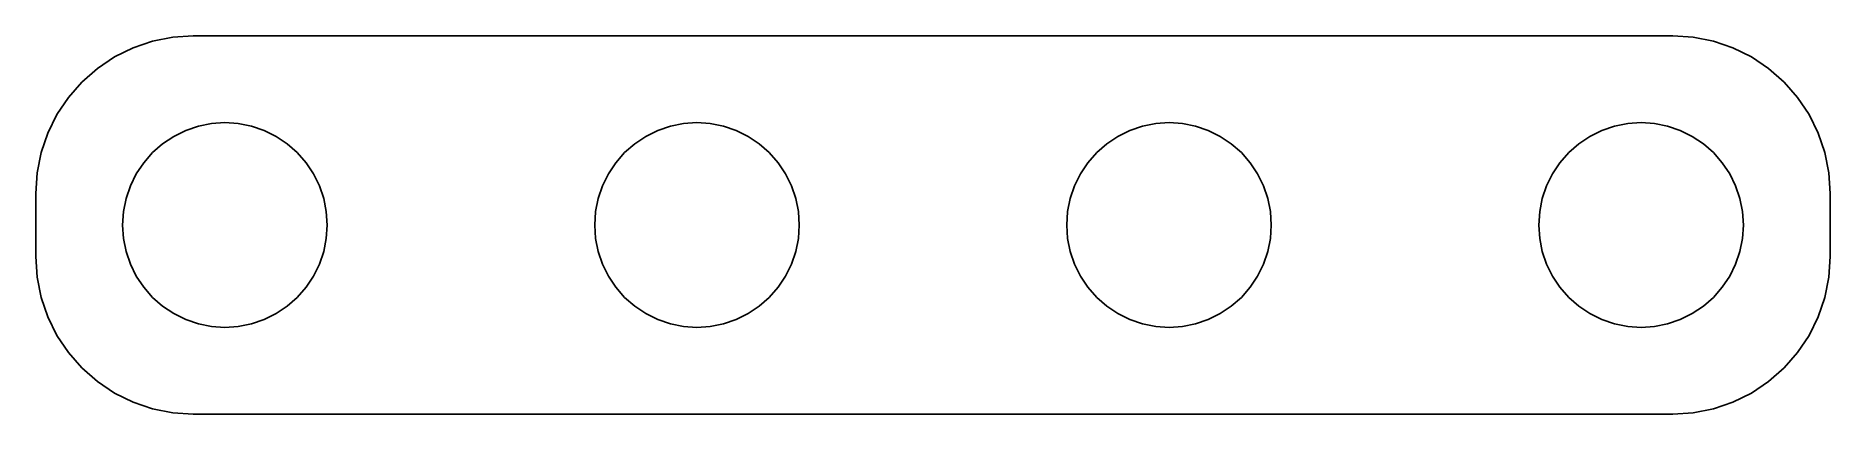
# Model space of a CAD drawing. Header units: metres. Extents: x -28.5 to 28.5, y -6 to 6.
import ezdxf

# ---------------------------------------------------------------- set-up
doc = ezdxf.new("R2010")
doc.units = ezdxf.units.M

msp = doc.modelspace()

# ---------------------------------------------------------------- linework, layer by layer
for p, q in [((-24.7991, 5.83463), (-25.4184, 5.62439)), ((-24.1576, 5.96222), (-24.7991, 5.83463)), ((-23.505, 6.00499), (-24.1576, 5.96222)), ((23.505, 6.00499), (-23.505, 6.00499)), ((24.1576, 5.96222), (23.505, 6.00499)), ((24.7991, 5.83463), (24.1576, 5.96222)), ((25.4184, 5.62439), (24.7991, 5.83463)), ((-26.005, 5.33511), (-26.5488, 4.97176)), ((-25.4184, 5.62439), (-26.005, 5.33511)), ((26.005, 5.33511), (25.4184, 5.62439)), ((26.5488, 4.97176), (26.005, 5.33511)), ((-26.5488, 4.97176), (-27.0405, 4.54053)), ((27.0405, 4.54053), (26.5488, 4.97176)), ((-27.4718, 4.0488), (-27.8351, 3.50499)), ((-27.0405, 4.54053), (-27.4718, 4.0488)), ((27.4718, 4.0488), (27.0405, 4.54053)), ((27.8351, 3.50499), (27.4718, 4.0488)), ((-27.8351, 3.50499), (-28.1244, 2.91841)), ((28.1244, 2.91841), (27.8351, 3.50499)), ((-28.1244, 2.91841), (-28.3346, 2.29909)), ((-24.125, 2.81458), (-23.7437, 3.00259)), ((-23.7437, 3.00259), (-23.3412, 3.13925)), ((-23.3412, 3.13925), (-22.9242, 3.22218)), ((-22.9242, 3.22218), (-22.5, 3.25)), ((-22.5, 3.25), (-22.0758, 3.22218)), ((-22.0758, 3.22218), (-21.6588, 3.13925)), ((-21.6588, 3.13925), (-21.2563, 3.00259)), ((-21.2563, 3.00259), (-20.875, 2.81458)), ((-9.125, 2.81458), (-8.74371, 3.00259)), ((-8.74371, 3.00259), (-8.34116, 3.13925)), ((-8.34116, 3.13925), (-7.92421, 3.22218)), ((-7.92421, 3.22218), (-7.5, 3.25)), ((-7.5, 3.25), (-7.07578, 3.22218)), ((-7.07578, 3.22218), (-6.65883, 3.13925)), ((-6.65883, 3.13925), (-6.25627, 3.00259)), ((-6.25627, 3.00259), (-5.875, 2.81458)), ((5.875, 2.81458), (6.25627, 3.00259)), ((6.25627, 3.00259), (6.65883, 3.13925)), ((6.65883, 3.13925), (7.07578, 3.22218)), ((7.07578, 3.22218), (7.5, 3.25)), ((7.5, 3.25), (7.92421, 3.22218)), ((7.92421, 3.22218), (8.34116, 3.13925)), ((8.34116, 3.13925), (8.74371, 3.00259)), ((8.74371, 3.00259), (9.125, 2.81458)), ((20.875, 2.81458), (21.2563, 3.00259)), ((21.2563, 3.00259), (21.6588, 3.13925)), ((21.6588, 3.13925), (22.0758, 3.22218)), ((22.0758, 3.22218), (22.5, 3.25)), ((22.5, 3.25), (22.9242, 3.22218)), ((22.9242, 3.22218), (23.3412, 3.13925)), ((23.3412, 3.13925), (23.7437, 3.00259)), ((23.7437, 3.00259), (24.125, 2.81458)), ((28.3346, 2.29909), (28.1244, 2.91841)), ((-28.3346, 2.29909), (-28.4622, 1.65762)), ((-25.0784, 1.97847), (-24.7981, 2.2981)), ((-24.7981, 2.2981), (-24.4785, 2.57838)), ((-24.4785, 2.57838), (-24.125, 2.81458)), ((-20.875, 2.81458), (-20.5215, 2.57838)), ((-20.5215, 2.57838), (-20.2019, 2.2981)), ((-20.2019, 2.2981), (-19.9216, 1.97847)), ((-10.0784, 1.97847), (-9.7981, 2.2981)), ((-9.7981, 2.2981), (-9.47847, 2.57838)), ((-9.47847, 2.57838), (-9.125, 2.81458)), ((-5.875, 2.81458), (-5.52151, 2.57838)), ((-5.52151, 2.57838), (-5.20189, 2.2981)), ((-5.20189, 2.2981), (-4.9216, 1.97847)), ((4.9216, 1.97847), (5.20189, 2.2981)), ((5.20189, 2.2981), (5.52151, 2.57838)), ((5.52151, 2.57838), (5.875, 2.81458)), ((9.125, 2.81458), (9.47847, 2.57838)), ((9.47847, 2.57838), (9.7981, 2.2981)), ((9.7981, 2.2981), (10.0784, 1.97847)), ((19.9216, 1.97847), (20.2019, 2.2981)), ((20.2019, 2.2981), (20.5215, 2.57838)), ((20.5215, 2.57838), (20.875, 2.81458)), ((24.125, 2.81458), (24.4785, 2.57838)), ((24.4785, 2.57838), (24.7981, 2.2981)), ((24.7981, 2.2981), (25.0784, 1.97847)), ((28.4622, 1.65762), (28.3346, 2.29909)), ((-25.3146, 1.625), (-25.0784, 1.97847)), ((-19.9216, 1.97847), (-19.6854, 1.625)), ((-10.3146, 1.625), (-10.0784, 1.97847)), ((-4.9216, 1.97847), (-4.68541, 1.625)), ((4.68541, 1.625), (4.9216, 1.97847)), ((10.0784, 1.97847), (10.3146, 1.625)), ((19.6854, 1.625), (19.9216, 1.97847)), ((25.0784, 1.97847), (25.3146, 1.625)), ((-28.4622, 1.65762), (-28.505, 1.00499)), ((-25.6393, 0.841156), (-25.5026, 1.24371)), ((-25.5026, 1.24371), (-25.3146, 1.625)), ((-19.6854, 1.625), (-19.4974, 1.24371)), ((-19.4974, 1.24371), (-19.3607, 0.841156)), ((-10.6393, 0.841156), (-10.5026, 1.24371)), ((-10.5026, 1.24371), (-10.3146, 1.625)), ((-4.68541, 1.625), (-4.49739, 1.24371)), ((-4.49739, 1.24371), (-4.36073, 0.841156)), ((4.36073, 0.841156), (4.49739, 1.24371)), ((4.49739, 1.24371), (4.68541, 1.625)), ((10.3146, 1.625), (10.5026, 1.24371)), ((10.5026, 1.24371), (10.6393, 0.841156)), ((19.3607, 0.841156), (19.4974, 1.24371)), ((19.4974, 1.24371), (19.6854, 1.625)), ((25.3146, 1.625), (25.5026, 1.24371)), ((25.5026, 1.24371), (25.6393, 0.841156)), ((28.505, 1.00499), (28.4622, 1.65762)), ((-28.505, 1.00499), (-28.505, -1.00499)), ((-25.7222, 0.42421), (-25.6393, 0.841156)), ((-19.3607, 0.841156), (-19.2778, 0.42421)), ((-10.7222, 0.42421), (-10.6393, 0.841156)), ((-4.36073, 0.841156), (-4.2778, 0.42421)), ((4.2778, 0.42421), (4.36073, 0.841156)), ((10.6393, 0.841156), (10.7222, 0.42421)), ((19.2778, 0.42421), (19.3607, 0.841156)), ((25.6393, 0.841156), (25.7222, 0.42421)), ((28.505, -1.00499), (28.505, 1.00499)), ((-25.75, 0), (-25.7222, 0.42421)), ((-25.7222, -0.42421), (-25.75, 0)), ((-19.2778, 0.42421), (-19.25, 0)), ((-19.25, 0), (-19.2778, -0.42421)), ((-10.75, 0), (-10.7222, 0.42421)), ((-10.7222, -0.42421), (-10.75, 0)), ((-4.2778, 0.42421), (-4.25, 0)), ((-4.25, 0), (-4.2778, -0.42421)), ((4.25, 0), (4.2778, 0.42421)), ((4.2778, -0.42421), (4.25, 0)), ((10.7222, 0.42421), (10.75, 0)), ((10.75, 0), (10.7222, -0.42421)), ((19.25, 0), (19.2778, 0.42421)), ((19.2778, -0.42421), (19.25, 0)), ((25.7222, 0.42421), (25.75, 0)), ((25.75, 0), (25.7222, -0.42421)), ((-25.6393, -0.841156), (-25.7222, -0.42421)), ((-19.2778, -0.42421), (-19.3607, -0.841156)), ((-10.6393, -0.841156), (-10.7222, -0.42421)), ((-4.2778, -0.42421), (-4.36073, -0.841156)), ((4.36073, -0.841156), (4.2778, -0.42421)), ((10.7222, -0.42421), (10.6393, -0.841156)), ((19.3607, -0.841156), (19.2778, -0.42421)), ((25.7222, -0.42421), (25.6393, -0.841156)), ((-28.505, -1.00499), (-28.4622, -1.65762)), ((-25.5026, -1.24371), (-25.6393, -0.841156)), ((-19.3607, -0.841156), (-19.4974, -1.24371)), ((-10.5026, -1.24371), (-10.6393, -0.841156)), ((-4.36073, -0.841156), (-4.49739, -1.24371)), ((4.49739, -1.24371), (4.36073, -0.841156)), ((10.6393, -0.841156), (10.5026, -1.24371)), ((19.4974, -1.24371), (19.3607, -0.841156)), ((25.6393, -0.841156), (25.5026, -1.24371)), ((28.4622, -1.65762), (28.505, -1.00499)), ((-28.4622, -1.65762), (-28.3346, -2.29909)), ((-25.3146, -1.625), (-25.5026, -1.24371)), ((-25.0784, -1.97847), (-25.3146, -1.625)), ((-19.6854, -1.625), (-19.9216, -1.97847)), ((-19.4974, -1.24371), (-19.6854, -1.625)), ((-10.3146, -1.625), (-10.5026, -1.24371)), ((-10.0784, -1.97847), (-10.3146, -1.625)), ((-4.68541, -1.625), (-4.9216, -1.97847)), ((-4.49739, -1.24371), (-4.68541, -1.625)), ((4.68541, -1.625), (4.49739, -1.24371)), ((4.9216, -1.97847), (4.68541, -1.625)), ((10.3146, -1.625), (10.0784, -1.97847)), ((10.5026, -1.24371), (10.3146, -1.625)), ((19.6854, -1.625), (19.4974, -1.24371)), ((19.9216, -1.97847), (19.6854, -1.625)), ((25.3146, -1.625), (25.0784, -1.97847)), ((25.5026, -1.24371), (25.3146, -1.625)), ((28.3346, -2.29909), (28.4622, -1.65762)), ((-24.7981, -2.2981), (-25.0784, -1.97847)), ((-19.9216, -1.97847), (-20.2019, -2.2981)), ((-9.7981, -2.2981), (-10.0784, -1.97847)), ((-4.9216, -1.97847), (-5.20189, -2.2981)), ((5.20189, -2.2981), (4.9216, -1.97847)), ((10.0784, -1.97847), (9.7981, -2.2981)), ((20.2019, -2.2981), (19.9216, -1.97847)), ((25.0784, -1.97847), (24.7981, -2.2981)), ((-28.3346, -2.29909), (-28.1244, -2.91841)), ((-24.4785, -2.57838), (-24.7981, -2.2981)), ((-24.125, -2.81458), (-24.4785, -2.57838)), ((-23.7437, -3.00259), (-24.125, -2.81458)), ((-20.875, -2.81458), (-21.2563, -3.00259)), ((-20.5215, -2.57838), (-20.875, -2.81458)), ((-20.2019, -2.2981), (-20.5215, -2.57838)), ((-9.47847, -2.57838), (-9.7981, -2.2981)), ((-9.125, -2.81458), (-9.47847, -2.57838)), ((-8.74371, -3.00259), (-9.125, -2.81458)), ((-5.875, -2.81458), (-6.25627, -3.00259)), ((-5.52151, -2.57838), (-5.875, -2.81458)), ((-5.20189, -2.2981), (-5.52151, -2.57838)), ((5.52151, -2.57838), (5.20189, -2.2981)), ((5.875, -2.81458), (5.52151, -2.57838)), ((6.25627, -3.00259), (5.875, -2.81458)), ((9.125, -2.81458), (8.74371, -3.00259)), ((9.47847, -2.57838), (9.125, -2.81458)), ((9.7981, -2.2981), (9.47847, -2.57838)), ((20.5215, -2.57838), (20.2019, -2.2981)), ((20.875, -2.81458), (20.5215, -2.57838)), ((21.2563, -3.00259), (20.875, -2.81458)), ((24.125, -2.81458), (23.7437, -3.00259)), ((24.4785, -2.57838), (24.125, -2.81458)), ((24.7981, -2.2981), (24.4785, -2.57838)), ((28.1244, -2.91841), (28.3346, -2.29909)), ((-28.1244, -2.91841), (-27.8351, -3.50499)), ((-23.3412, -3.13925), (-23.7437, -3.00259)), ((-22.9242, -3.22218), (-23.3412, -3.13925)), ((-22.5, -3.25), (-22.9242, -3.22218)), ((-22.0758, -3.22218), (-22.5, -3.25)), ((-21.6588, -3.13925), (-22.0758, -3.22218)), ((-21.2563, -3.00259), (-21.6588, -3.13925)), ((-8.34116, -3.13925), (-8.74371, -3.00259)), ((-7.92421, -3.22218), (-8.34116, -3.13925)), ((-7.5, -3.25), (-7.92421, -3.22218)), ((-7.07578, -3.22218), (-7.5, -3.25)), ((-6.65883, -3.13925), (-7.07578, -3.22218)), ((-6.25627, -3.00259), (-6.65883, -3.13925)), ((6.65883, -3.13925), (6.25627, -3.00259)), ((7.07578, -3.22218), (6.65883, -3.13925)), ((7.5, -3.25), (7.07578, -3.22218)), ((7.92421, -3.22218), (7.5, -3.25)), ((8.34116, -3.13925), (7.92421, -3.22218)), ((8.74371, -3.00259), (8.34116, -3.13925)), ((21.6588, -3.13925), (21.2563, -3.00259)), ((22.0758, -3.22218), (21.6588, -3.13925)), ((22.5, -3.25), (22.0758, -3.22218)), ((22.9242, -3.22218), (22.5, -3.25)), ((23.3412, -3.13925), (22.9242, -3.22218)), ((23.7437, -3.00259), (23.3412, -3.13925)), ((27.8351, -3.50499), (28.1244, -2.91841)), ((-27.8351, -3.50499), (-27.4718, -4.0488)), ((27.4718, -4.0488), (27.8351, -3.50499)), ((-27.4718, -4.0488), (-27.0405, -4.54053)), ((-27.0405, -4.54053), (-26.5488, -4.97176)), ((26.5488, -4.97176), (27.0405, -4.54053)), ((27.0405, -4.54053), (27.4718, -4.0488)), ((-26.5488, -4.97176), (-26.005, -5.33511)), ((26.005, -5.33511), (26.5488, -4.97176)), ((-26.005, -5.33511), (-25.4184, -5.62439)), ((-25.4184, -5.62439), (-24.7991, -5.83463)), ((24.7991, -5.83463), (25.4184, -5.62439)), ((25.4184, -5.62439), (26.005, -5.33511)), ((-24.7991, -5.83463), (-24.1576, -5.96222)), ((-24.1576, -5.96222), (-23.505, -6.00499)), ((-23.505, -6.00499), (23.505, -6.00499)), ((23.505, -6.00499), (24.1576, -5.96222)), ((24.1576, -5.96222), (24.7991, -5.83463))]:
    msp.add_line(p, q)

doc.saveas('drawing.dxf')
